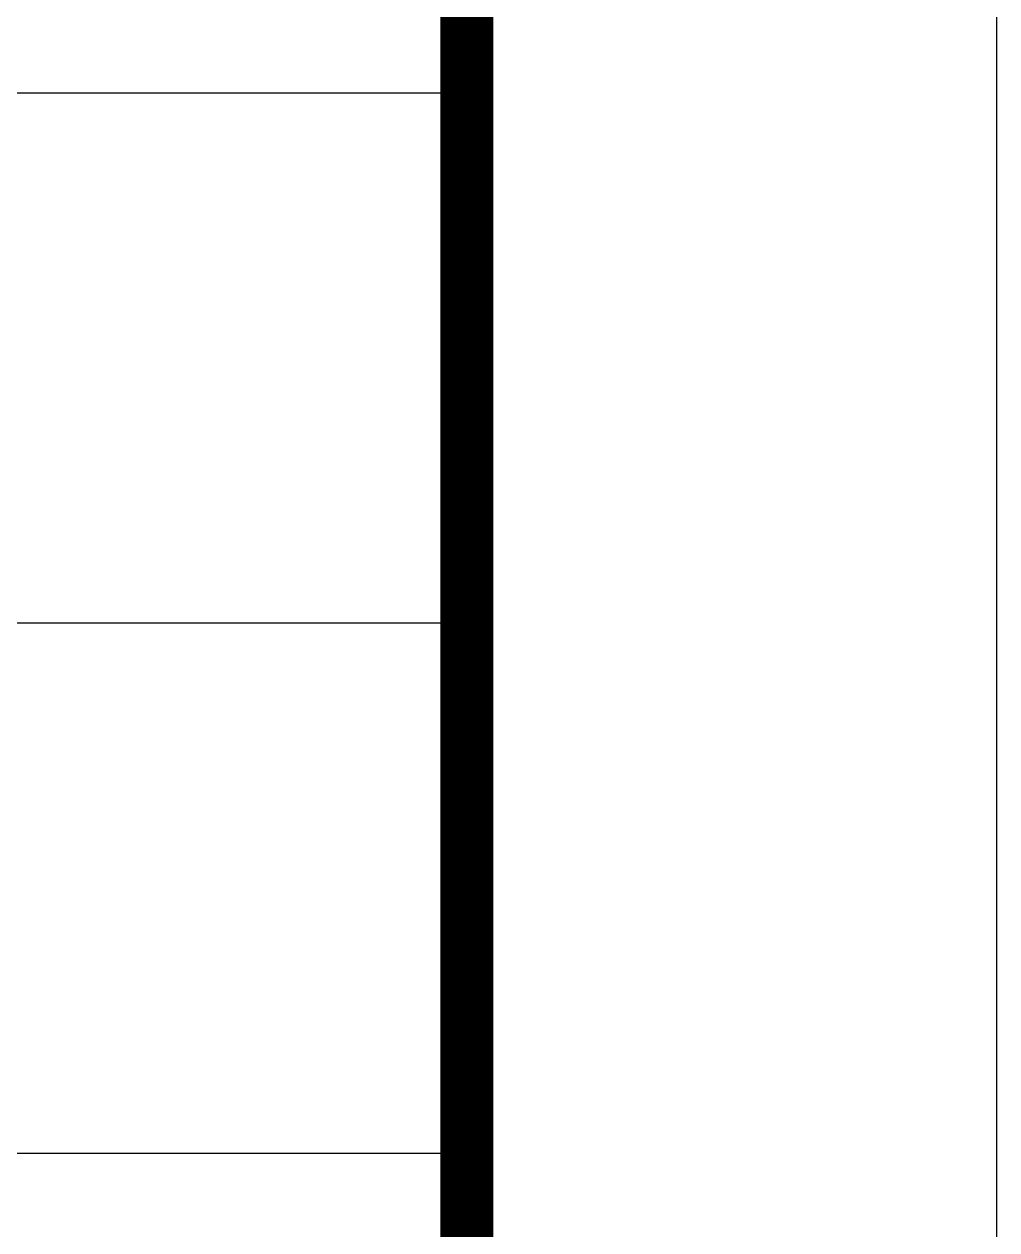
# Model space of a CAD drawing. Extents: x 28773 to 175644, y 7355 to 486294.
# Drawn here: x 152809 to 154644, y 203207 to 205481 of the extents above; entities that cross this region are included whole.
import ezdxf

# ---------------------------------------------------------------- set-up
doc = ezdxf.new("R2010")
doc.units = 0
doc.header["$LTSCALE"] = 1000
doc.header["$MEASUREMENT"] = 0
doc.layers.add('PUB_TITLE', color=7, linetype='Continuous')
doc.layers.add('TWT_TITLE', color=7, linetype='Continuous')

msp = doc.modelspace()

# ---------------------------------------------------------------- linework, layer by layer
for p, q in [((145644.1, 205351.4), (153644.1, 205351.4)), ((145644.1, 204351.4), (153644.1, 204351.4)), ((145644.1, 203351.4), (153644.1, 203351.4))]:
    msp.add_line(p, q)
at = {"layer": 'PUB_TITLE', "const_width": 100}
msp.add_lwpolyline([(145644.1, 245751), (153644.1, 245751), (153644.1, 188351.4), (145644.1, 188351.4)], close=True, dxfattribs=at)
at = {"layer": 'TWT_TITLE'}
msp.add_lwpolyline([(70544.1, 187351), (154644.1, 187351), (154644.1, 246751), (70544.1, 246751)], close=True, dxfattribs=at)
at = {"layer": 'TWT_TITLE', "const_width": 100}
msp.add_lwpolyline([(73044.1, 188351), (153644.1, 188351), (153644.1, 245751), (73044.1, 245751)], close=True, dxfattribs=at)

doc.saveas('drawing.dxf')
